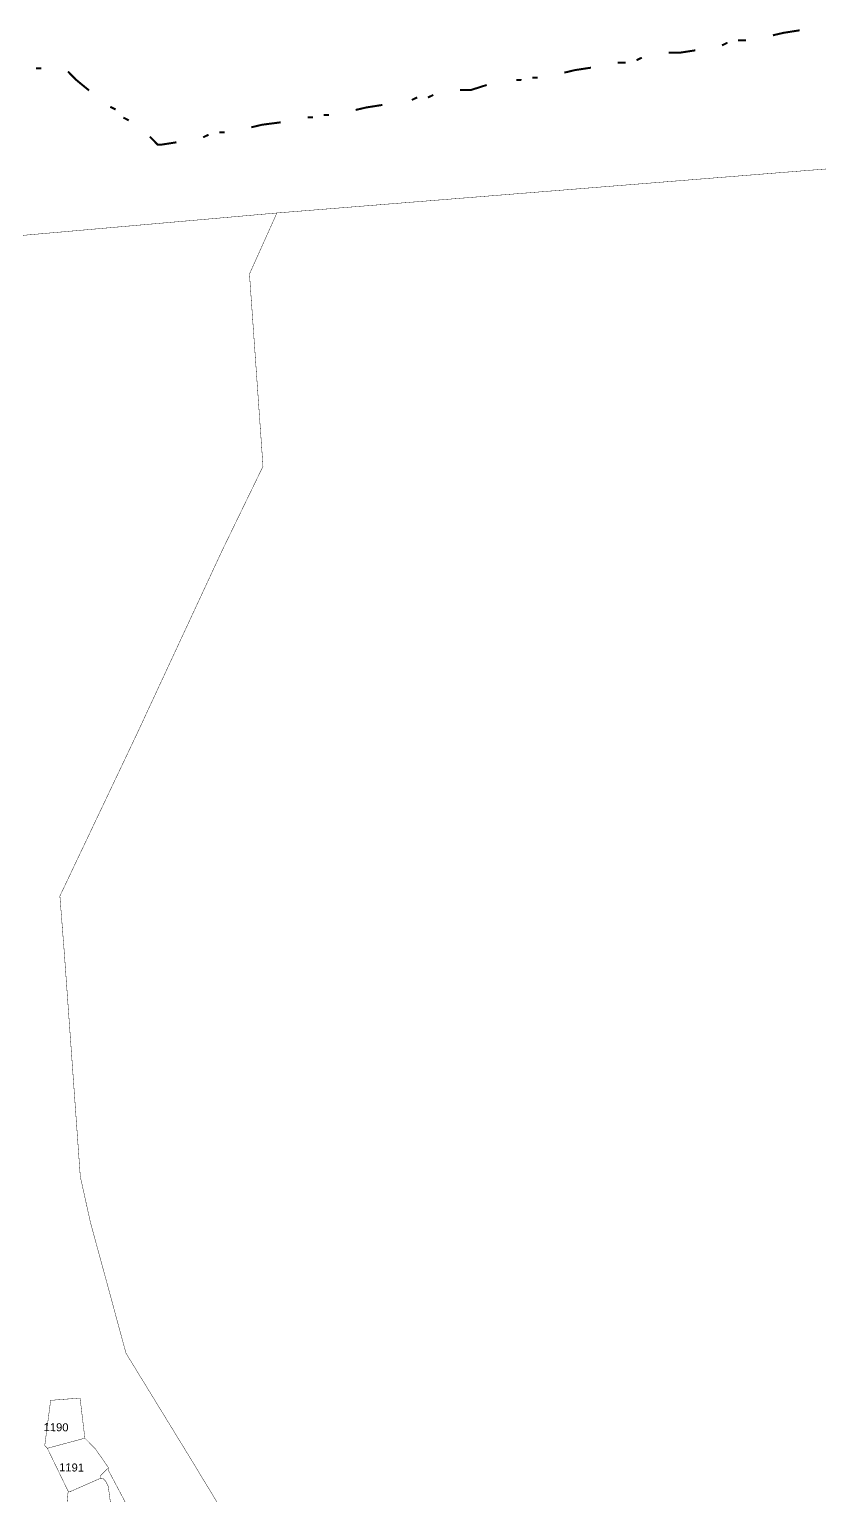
# Model space of a CAD drawing. Header units: metres. Extents: x 259278 to 277237, y 2171369 to 2185379.
# Drawn here: x 269899 to 271073, y 2173847 to 2176026 of the extents above; entities that cross this region are included whole.
import ezdxf

# ---------------------------------------------------------------- set-up
doc = ezdxf.new("R2010")
doc.units = ezdxf.units.M
doc.header["$MEASUREMENT"] = 0
for name, color, linetype in [('SURVEY NO.', 7, 'Continuous'), ('SURVEY PLOT BOUNDARY', 35, 'Continuous'), ('VILLAGE BOUNDARY', 212, 'Continuous')]:
    doc.layers.add(name, color=color, linetype=linetype)
doc.styles.add('PDF Arial', font='arial.ttf')

msp = doc.modelspace()

# ---------------------------------------------------------------- linework, layer by layer
at = {"layer": 'SURVEY PLOT BOUNDARY', "lineweight": 18, "const_width": 0.595}
for points in [[(270213.3, 2173778.8), (270135.6, 2173906.7), (270042.5, 2174058.6), (269989.5, 2174253.6), (269974.5, 2174321.3), (269951, 2174650.7), (269944.2, 2174738), (270058.4, 2174978.4), (270184.8, 2175250.4), (270246, 2175376.5), (270225.9, 2175662.3), (270266.7, 2175753), (271628.1, 2175862.1)], [(269639.5, 2175697.7), (270266.7, 2175753), (270225.9, 2175662.3), (270246, 2175376.5), (270184.8, 2175250.4), (270058.4, 2174978.4), (269944.2, 2174738), (269951, 2174650.7), (269974.5, 2174321.3), (269989.5, 2174253.6), (270042.5, 2174058.6), (270135.6, 2173906.7), (270213.3, 2173778.8)], [(270062.8, 2173796.7), (270016.4, 2173884.5), (270016.5, 2173888.5), (269997, 2173916.5), (269981.3, 2173932.5), (269974.2, 2173992.1), (269930.5, 2173988.7), (269921.7, 2173921.4), (269925.6, 2173917.4), (269956.5, 2173853.6), (269951.9, 2173802.1)], [(270030.6, 2173753.5), (270016.1, 2173860.7), (270012.2, 2173868.7), (270008.3, 2173872.7), (270004.4, 2173872.8), (270004.4, 2173876.7), (270008.4, 2173880.6), (270016.5, 2173888.5), (270016.4, 2173884.5), (270062.8, 2173796.7)], [(269951.9, 2173802.1), (269956.5, 2173853.6), (269960.5, 2173853.5), (270004.4, 2173872.8), (270008.3, 2173872.7), (270012.2, 2173868.7), (270016.1, 2173860.7), (270030.6, 2173753.5)]]:
    msp.add_lwpolyline(points, dxfattribs=at)
for points in [[(269981.3, 2173932.5), (269925.6, 2173917.4), (269921.7, 2173921.4), (269930.5, 2173988.7), (269974.2, 2173992.1)], [(269925.6, 2173917.4), (269981.3, 2173932.5), (269997, 2173916.5), (270016.5, 2173888.5), (270008.4, 2173880.6), (270004.4, 2173876.7), (270004.4, 2173872.8), (269960.5, 2173853.5), (269956.5, 2173853.6)]]:
    msp.add_lwpolyline(points, close=True, dxfattribs=at)
at = {"layer": 'VILLAGE BOUNDARY', "const_width": 2.97}
for points in [[(270952, 2176009.7), (270963.9, 2176009.6)], [(271003.6, 2176017), (271019.6, 2176020.7), (271043.4, 2176024.4)], [(270848.7, 2175991.2), (270864.5, 2175991), (270888.4, 2175994.7)], [(270928.1, 2176002.1), (270936.1, 2176006)], [(269908.7, 2175967.8), (269916.6, 2175967.7)], [(270693.7, 2175961.5), (270709.6, 2175965.3), (270733.4, 2175968.9)], [(270773.2, 2175976.4), (270785, 2175976.2)], [(270801, 2175980), (270808.9, 2175983.8)], [(269956.2, 2175963.2), (269968, 2175951.1), (269987.6, 2175935)], [(270538.7, 2175935.8), (270554.6, 2175935.6), (270578.4, 2175943.2)], [(270622.2, 2175950.6), (270630.1, 2175950.5)], [(270646, 2175954.2), (270653.9, 2175954.1)], [(270467.1, 2175920.9), (270475.1, 2175924.7)], [(270491, 2175924.5), (270499, 2175928.4)], [(270019, 2175910.8), (270026.9, 2175906.8)], [(270336, 2175898.8), (270343.9, 2175898.7)], [(270383.7, 2175906.1), (270399.6, 2175909.8), (270423.4, 2175913.5)], [(270038.6, 2175894.7), (270046.5, 2175890.6)], [(270228.7, 2175880.3), (270244.6, 2175884.1), (270272.4, 2175887.7)], [(270312.2, 2175895.1), (270320.1, 2175895)], [(270077.9, 2175866.4), (270089.6, 2175854.4), (270093.6, 2175854.3), (270117.4, 2175858)], [(270157.2, 2175865.4), (270165.1, 2175869.3)], [(270181, 2175873), (270189, 2175872.9)]]:
    msp.add_lwpolyline(points, dxfattribs=at)

# ---------------------------------------------------------------- texts
at = {"layer": 'SURVEY NO.', "char_height": 11.89, "attachment_point": 7, "rotation": 359.2544, "style": 'PDF Arial'}
for s, insert in [('1190', (269920, 2173942.9)), ('1191', (269943, 2173883.1))]:
    msp.add_mtext(s, dxfattribs=dict(at, insert=insert))

doc.saveas('drawing.dxf')
